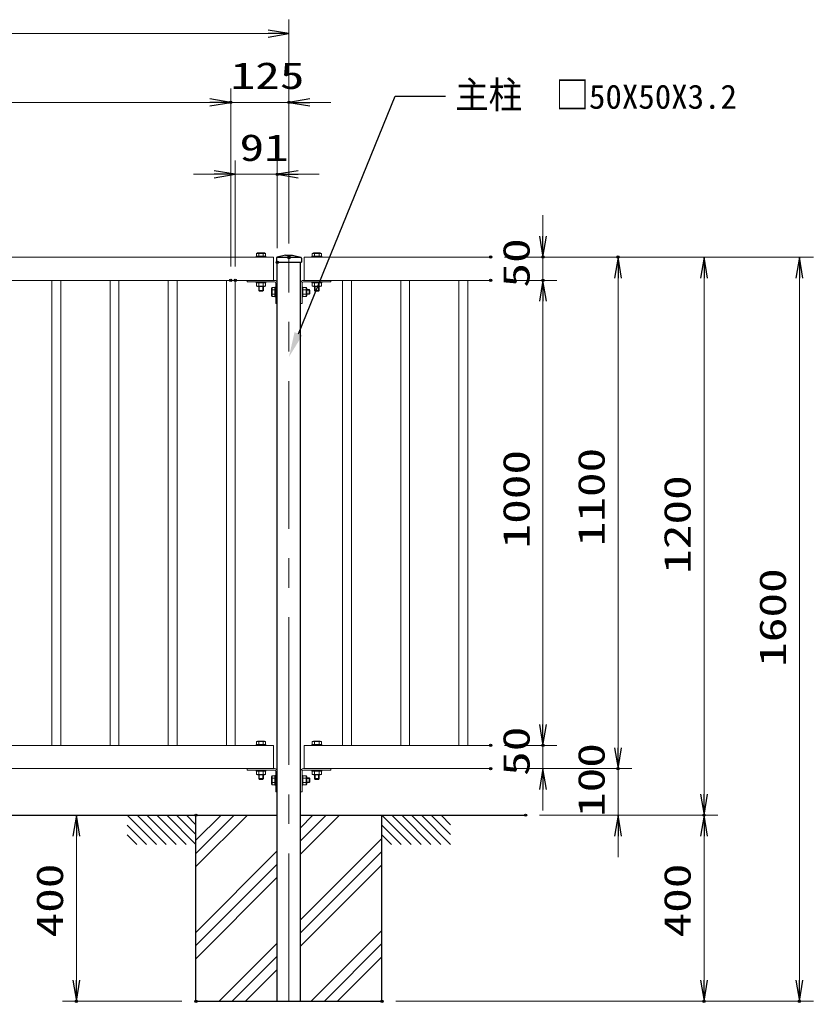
# Model space of a CAD drawing. Units: millimetres, scale not verified. Extents: x -4200 to 4200, y -2970 to 2970.
# Drawn here: x -1902 to -195, y -945 to 1168 of the extents above; entities that cross this region are included whole.
import ezdxf
from ezdxf.enums import TextEntityAlignment as Align

# ---------------------------------------------------------------- set-up
doc = ezdxf.new("R2010")
doc.units = ezdxf.units.MM
doc.header["$LTSCALE"] = 10
doc.header["$PDMODE"] = 32
doc.header["$PDSIZE"] = 5
doc.linetypes.add('USER2', pattern=[1.125, 0.75, -0.125, 0.125, -0.125])
doc.linetypes.add('USER3', pattern=[50.8, 31.75, -6.35, 6.35, -6.35])
for name, color, linetype, lineweight in [('0-1_D-STR-TXT', 7, 'Continuous', 25), ('0-2_D-STR2', 7, 'Continuous', 13), ('0-3_D-STR3', 3, 'Continuous', 13), ('0-4_D-STR1', 1, 'Continuous', 25), ('0-5_D-BMK', 2, 'USER2', 13), ('0-6_D-STR-DIM', 7, 'Continuous', 13), ('0-7_0', 7, 'Continuous', 25), ('0-9_D-STR4', 7, 'Continuous', 25), ('0-A_D-BGD', 7, 'Continuous', 25)]:
    doc.layers.add(name, color=color, linetype=linetype, lineweight=lineweight)
doc.layers.add('0-8_Defpoints', color=8, linetype='Continuous')
doc.styles.add('ＭＳ ゴシック', font='')
doc.styles.add('ＭＳ Ｐゴシック', font='')
doc.styles.get('ＭＳ ゴシック').set_extended_font_data('MS Gothic')
doc.styles.get('ＭＳ Ｐゴシック').set_extended_font_data('MS PGothic')

# ---------------------------------------------------------------- blocks, each defined once
blk = doc.blocks.new('DARROWS')
at = {"layer": '0-7_0'}
blk.add_line((0, 0), (-9.991, 0), dxfattribs=at)
blk.add_lwpolyline([(-10, -1.667), (0, 0), (-10, 1.667)], dxfattribs=at)
blk = doc.blocks.new('MLeader9')
at = {"layer": '0-1_D-STR-TXT'}
blk.add_lwpolyline([(-1302.7, 492.37), (-1094.38, 1003.1), (-986.38, 1003.1)], dxfattribs=at)
blk.add_solid([(-1294.36, 488.97), (-1311.03, 495.77), (-1323.09, 442.37)], dxfattribs=at)
at = {"layer": '0-1_D-STR-TXT', "style": 'ＭＳ Ｐゴシック', "width": 0.9}
blk.add_text('主柱\u3000□', height=58.56, dxfattribs=at).set_placement((-965.53, 959.19), align=Align.BOTTOM_LEFT)
at = {"layer": '0-1_D-STR-TXT', "style": 'ＭＳ ゴシック'}
blk.add_text('50X50X3.2', height=51.95, dxfattribs=at).set_placement((-677.82, 960.46), align=Align.BOTTOM_LEFT)

msp = doc.modelspace()

# ---------------------------------------------------------------- linework, layer by layer
at = {"layer": '0-2_D-STR2'}
for p, q in [((-3290.09, 657.1), (-1356.09, 657.1)), ((-1356.09, 607.1), (-1356.09, 657.1)), ((-1290.09, 657.1), (-889.34, 657.1)), ((-1290.09, 607.1), (-1290.09, 657.1)), ((-3290.09, 607.1), (-1356.09, 607.1)), ((-1832.59, -392.9), (-1832.59, 607.1)), ((-1813.59, -392.9), (-1813.59, 607.1)), ((-1707.59, -392.9), (-1707.59, 607.1)), ((-1688.59, -392.9), (-1688.59, 607.1)), ((-1582.59, -392.9), (-1582.59, 607.1)), ((-1563.59, -392.9), (-1563.59, 607.1)), ((-1457.59, -392.9), (-1457.59, 607.1)), ((-1438.59, -392.9), (-1438.59, 607.1)), ((-1291.09, 607.1), (-889.34, 607.1)), ((-1207.59, -392.9), (-1207.59, 607.1)), ((-1188.59, -392.9), (-1188.59, 607.1)), ((-1082.59, -392.9), (-1082.59, 607.1)), ((-1063.59, -392.9), (-1063.59, 607.1)), ((-957.59, -392.9), (-957.59, 607.1)), ((-938.59, -392.9), (-938.59, 607.1)), ((-3290.09, -392.9), (-1356.09, -392.9)), ((-1356.09, -442.9), (-1356.09, -392.9)), ((-1290.09, -392.9), (-889.34, -392.9)), ((-1290.09, -442.9), (-1290.09, -392.9)), ((-3290.09, -442.9), (-1356.09, -442.9)), ((-1291.09, -442.9), (-889.34, -442.9))]:
    msp.add_line(p, q, dxfattribs=at)
at = {"layer": '0-3_D-STR3'}
for p, q in [((-1393.59, 657.1), (-1393.59, 659.1)), ((-1372.59, 659.1), (-1393.59, 659.1)), ((-1372.59, 657.1), (-1393.59, 657.1)), ((-1392.89, 665.2), (-1392.89, 659.1)), ((-1373.29, 665.2), (-1392.89, 665.2)), ((-1373.29, 659.1), (-1392.89, 659.1)), ((-1375.75, 666.1), (-1390.44, 666.1)), ((-1387.98, 665.2), (-1387.98, 659.1)), ((-1375.75, 666.1), (-1378.2, 666.1)), ((-1378.2, 665.2), (-1378.2, 659.1)), ((-1373.29, 665.2), (-1373.29, 659.1)), ((-1372.59, 657.1), (-1372.59, 659.1)), ((-1273.59, 657.1), (-1273.59, 659.1)), ((-1252.59, 659.1), (-1273.59, 659.1)), ((-1252.59, 657.1), (-1273.59, 657.1)), ((-1272.89, 665.2), (-1272.89, 659.1)), ((-1253.29, 665.2), (-1272.89, 665.2)), ((-1253.29, 659.1), (-1272.89, 659.1)), ((-1255.75, 666.1), (-1270.44, 666.1)), ((-1267.98, 665.2), (-1267.98, 659.1)), ((-1255.75, 666.1), (-1258.2, 666.1)), ((-1258.2, 665.2), (-1258.2, 659.1)), ((-1253.29, 665.2), (-1253.29, 659.1)), ((-1252.59, 657.1), (-1252.59, 659.1)), ((-1413.09, 607.1), (-1354.49, 607.1)), ((-1413.09, 607.1), (-1413.09, 603.9)), ((-1413.09, 603.9), (-1354.49, 603.9)), ((-1393.59, 601.9), (-1393.59, 603.9)), ((-1372.59, 603.9), (-1393.59, 603.9)), ((-1372.59, 601.9), (-1393.59, 601.9)), ((-1373.29, 601.9), (-1392.89, 601.9)), ((-1392.89, 594.79), (-1392.89, 601.9)), ((-1373.29, 594.79), (-1392.89, 594.79)), ((-1375.75, 593.9), (-1390.44, 593.9)), ((-1388.09, 593.9), (-1388.09, 585.6)), ((-1387.98, 594.79), (-1387.98, 601.9)), ((-1386.79, 593.9), (-1386.79, 584.3)), ((-1379.39, 593.9), (-1379.39, 584.3)), ((-1378.2, 594.79), (-1378.2, 601.9)), ((-1375.75, 593.9), (-1378.2, 593.9)), ((-1378.09, 593.9), (-1378.09, 585.6)), ((-1373.29, 594.79), (-1373.29, 601.9)), ((-1372.59, 601.9), (-1372.59, 603.9)), ((-1359.4, 591.9), (-1353.29, 591.9)), ((-1359.4, 572.3), (-1359.4, 591.9)), ((-1351.29, 592.6), (-1353.29, 592.6)), ((-1353.29, 571.6), (-1353.29, 592.6)), ((-1353.29, 572.3), (-1353.29, 591.9)), ((-1351.29, 600.7), (-1351.29, 557.1)), ((-1351.29, 571.6), (-1351.29, 592.6)), ((-1348.09, 600.7), (-1348.09, 557.1)), ((-1298.09, 600.7), (-1298.09, 557.1)), ((-1294.89, 600.7), (-1294.89, 557.1)), ((-1292.89, 592.6), (-1294.89, 592.6)), ((-1294.89, 571.6), (-1294.89, 592.6)), ((-1292.89, 571.6), (-1292.89, 592.6)), ((-1292.89, 572.3), (-1292.89, 591.9)), ((-1285.79, 591.9), (-1292.89, 591.9)), ((-1233.09, 607.1), (-1291.69, 607.1)), ((-1233.09, 603.9), (-1291.69, 603.9)), ((-1285.79, 572.3), (-1285.79, 591.9)), ((-1273.59, 601.9), (-1273.59, 603.9)), ((-1273.59, 603.9), (-1252.59, 603.9)), ((-1273.59, 601.9), (-1252.59, 601.9)), ((-1272.89, 601.9), (-1253.29, 601.9)), ((-1272.89, 594.79), (-1272.89, 601.9)), ((-1272.89, 594.79), (-1253.29, 594.79)), ((-1270.44, 593.9), (-1255.75, 593.9)), ((-1270.44, 593.9), (-1267.98, 593.9)), ((-1268.09, 593.9), (-1268.09, 585.6)), ((-1267.98, 594.79), (-1267.98, 601.9)), ((-1266.79, 593.9), (-1266.79, 584.3)), ((-1259.39, 593.9), (-1259.39, 584.3)), ((-1258.2, 594.79), (-1258.2, 601.9)), ((-1258.09, 593.9), (-1258.09, 585.6)), ((-1253.29, 594.79), (-1253.29, 601.9)), ((-1252.59, 601.9), (-1252.59, 603.9)), ((-1233.09, 607.1), (-1233.09, 603.9)), ((-1378.09, 585.6), (-1388.09, 585.6)), ((-1388.09, 585.6), (-1386.59, 584.1)), ((-1379.59, 584.1), (-1386.59, 584.1)), ((-1378.09, 585.6), (-1379.59, 584.1)), ((-1360.29, 574.75), (-1360.29, 589.44)), ((-1360.29, 574.75), (-1360.29, 577.21)), ((-1359.4, 586.99), (-1353.29, 586.99)), ((-1359.4, 577.21), (-1353.29, 577.21)), ((-1359.4, 572.3), (-1353.29, 572.3)), ((-1351.29, 571.6), (-1353.29, 571.6)), ((-1292.89, 571.6), (-1294.89, 571.6)), ((-1285.79, 586.99), (-1292.89, 586.99)), ((-1285.79, 577.21), (-1292.89, 577.21)), ((-1285.79, 572.3), (-1292.89, 572.3)), ((-1284.89, 574.75), (-1284.89, 589.44)), ((-1284.89, 587.1), (-1279.79, 587.1)), ((-1284.89, 585.8), (-1278.49, 585.8)), ((-1284.89, 578.4), (-1278.49, 578.4)), ((-1284.89, 574.75), (-1284.89, 577.21)), ((-1284.89, 577.1), (-1279.79, 577.1)), ((-1279.79, 577.1), (-1279.79, 587.1)), ((-1279.79, 587.1), (-1278.29, 585.6)), ((-1279.79, 577.1), (-1278.29, 578.6)), ((-1278.29, 578.6), (-1278.29, 585.6)), ((-1258.09, 585.6), (-1268.09, 585.6)), ((-1268.09, 585.6), (-1266.59, 584.1)), ((-1259.59, 584.1), (-1266.59, 584.1)), ((-1258.09, 585.6), (-1259.59, 584.1)), ((-1351.29, 557.1), (-1348.09, 557.1)), ((-1294.89, 557.1), (-1298.09, 557.1)), ((-1393.59, -392.9), (-1393.59, -390.9)), ((-1372.59, -390.9), (-1393.59, -390.9)), ((-1372.59, -392.9), (-1393.59, -392.9)), ((-1392.89, -384.8), (-1392.89, -390.9)), ((-1373.29, -384.8), (-1392.89, -384.8)), ((-1373.29, -390.9), (-1392.89, -390.9)), ((-1375.75, -383.9), (-1390.44, -383.9)), ((-1387.98, -384.8), (-1387.98, -390.9)), ((-1375.75, -383.9), (-1378.2, -383.9)), ((-1378.2, -384.8), (-1378.2, -390.9)), ((-1373.29, -384.8), (-1373.29, -390.9)), ((-1372.59, -392.9), (-1372.59, -390.9)), ((-1273.59, -392.9), (-1273.59, -390.9)), ((-1273.59, -390.9), (-1252.59, -390.9)), ((-1273.59, -392.9), (-1252.59, -392.9)), ((-1272.89, -384.8), (-1272.89, -390.9)), ((-1253.29, -384.8), (-1272.89, -384.8)), ((-1253.29, -390.9), (-1272.89, -390.9)), ((-1255.75, -383.9), (-1270.44, -383.9)), ((-1267.98, -384.8), (-1267.98, -390.9)), ((-1255.75, -383.9), (-1258.2, -383.9)), ((-1258.2, -384.8), (-1258.2, -390.9)), ((-1253.29, -384.8), (-1253.29, -390.9)), ((-1252.59, -392.9), (-1252.59, -390.9)), ((-1413.09, -442.9), (-1354.49, -442.9)), ((-1413.09, -442.9), (-1413.09, -446.1)), ((-1233.09, -442.9), (-1291.69, -442.9)), ((-1233.09, -442.9), (-1233.09, -446.1)), ((-1413.09, -446.1), (-1354.49, -446.1)), ((-1393.59, -448.1), (-1393.59, -446.1)), ((-1372.59, -446.1), (-1393.59, -446.1)), ((-1372.59, -448.1), (-1393.59, -448.1)), ((-1373.29, -448.1), (-1392.89, -448.1)), ((-1392.89, -455.21), (-1392.89, -448.1)), ((-1373.29, -455.21), (-1392.89, -455.21)), ((-1375.75, -456.1), (-1390.44, -456.1)), ((-1388.09, -456.1), (-1388.09, -464.4)), ((-1378.09, -464.4), (-1388.09, -464.4)), ((-1388.09, -464.4), (-1386.59, -465.9)), ((-1387.98, -455.21), (-1387.98, -448.1)), ((-1386.79, -456.1), (-1386.79, -465.7)), ((-1378.09, -464.4), (-1379.59, -465.9)), ((-1379.39, -456.1), (-1379.39, -465.7)), ((-1378.2, -455.21), (-1378.2, -448.1)), ((-1375.75, -456.1), (-1378.2, -456.1)), ((-1378.09, -456.1), (-1378.09, -464.4)), ((-1373.29, -455.21), (-1373.29, -448.1)), ((-1372.59, -448.1), (-1372.59, -446.1)), ((-1360.29, -475.25), (-1360.29, -460.56)), ((-1359.4, -458.1), (-1353.29, -458.1)), ((-1359.4, -477.7), (-1359.4, -458.1)), ((-1359.4, -463.01), (-1353.29, -463.01)), ((-1351.29, -457.4), (-1353.29, -457.4)), ((-1353.29, -478.4), (-1353.29, -457.4)), ((-1353.29, -477.7), (-1353.29, -458.1)), ((-1351.29, -449.3), (-1351.29, -492.9)), ((-1351.29, -478.4), (-1351.29, -457.4)), ((-1348.09, -449.3), (-1348.09, -492.9)), ((-1298.09, -449.3), (-1298.09, -492.9)), ((-1294.89, -449.3), (-1294.89, -492.9)), ((-1292.89, -457.4), (-1294.89, -457.4)), ((-1294.89, -478.4), (-1294.89, -457.4)), ((-1292.89, -478.4), (-1292.89, -457.4)), ((-1292.89, -477.7), (-1292.89, -458.1)), ((-1285.79, -458.1), (-1292.89, -458.1)), ((-1285.79, -463.01), (-1292.89, -463.01)), ((-1233.09, -446.1), (-1291.69, -446.1)), ((-1285.79, -477.7), (-1285.79, -458.1)), ((-1284.89, -475.25), (-1284.89, -460.56)), ((-1284.89, -462.9), (-1279.79, -462.9)), ((-1284.89, -464.2), (-1278.49, -464.2)), ((-1279.79, -472.9), (-1279.79, -462.9)), ((-1279.79, -462.9), (-1278.29, -464.4)), ((-1278.29, -471.4), (-1278.29, -464.4)), ((-1273.59, -448.1), (-1273.59, -446.1)), ((-1273.59, -446.1), (-1252.59, -446.1)), ((-1273.59, -448.1), (-1252.59, -448.1)), ((-1272.89, -448.1), (-1253.29, -448.1)), ((-1272.89, -455.21), (-1272.89, -448.1)), ((-1272.89, -455.21), (-1253.29, -455.21)), ((-1270.44, -456.1), (-1255.75, -456.1)), ((-1270.44, -456.1), (-1267.98, -456.1)), ((-1268.09, -456.1), (-1268.09, -464.4)), ((-1258.09, -464.4), (-1268.09, -464.4)), ((-1268.09, -464.4), (-1266.59, -465.9)), ((-1267.98, -455.21), (-1267.98, -448.1)), ((-1266.79, -456.1), (-1266.79, -465.7)), ((-1258.09, -464.4), (-1259.59, -465.9)), ((-1259.39, -456.1), (-1259.39, -465.7)), ((-1258.2, -455.21), (-1258.2, -448.1)), ((-1258.09, -456.1), (-1258.09, -464.4)), ((-1253.29, -455.21), (-1253.29, -448.1)), ((-1252.59, -448.1), (-1252.59, -446.1)), ((-1379.59, -465.9), (-1386.59, -465.9)), ((-1360.29, -475.25), (-1360.29, -472.79)), ((-1359.4, -472.79), (-1353.29, -472.79)), ((-1359.4, -477.7), (-1353.29, -477.7)), ((-1351.29, -478.4), (-1353.29, -478.4)), ((-1292.89, -478.4), (-1294.89, -478.4)), ((-1285.79, -472.79), (-1292.89, -472.79)), ((-1285.79, -477.7), (-1292.89, -477.7)), ((-1284.89, -471.6), (-1278.49, -471.6)), ((-1284.89, -475.25), (-1284.89, -472.79)), ((-1284.89, -472.9), (-1279.79, -472.9)), ((-1279.79, -472.9), (-1278.29, -471.4)), ((-1259.59, -465.9), (-1266.59, -465.9)), ((-1351.29, -492.9), (-1348.09, -492.9)), ((-1294.89, -492.9), (-1298.09, -492.9))]:
    msp.add_line(p, q, dxfattribs=at)
for centre, radius, start, end in [((-1390.44, 662.29), 3.81, 49.92558, 130.07442), ((-1383.09, 652.28), 13.82, 69.26918, 110.73082), ((-1375.75, 662.29), 3.81, 49.92558, 130.07442), ((-1270.44, 662.29), 3.81, 49.92558, 130.07442), ((-1263.09, 652.28), 13.82, 69.26918, 110.73082), ((-1255.75, 662.29), 3.81, 49.92558, 130.07442), ((-1390.44, 597.71), 3.81, 229.92558, 310.07442), ((-1383.09, 607.72), 13.82, 249.26918, 290.73082), ((-1375.75, 597.71), 3.81, 229.92558, 310.07442), ((-1356.48, 589.44), 3.81, 139.92558, 220.07442), ((-1354.49, 600.7), 6.4, 0, 90), ((-1354.49, 600.7), 3.2, 0, 90), ((-1291.69, 600.7), 6.4, 90, 180), ((-1291.69, 600.7), 3.2, 90, 180), ((-1288.7, 589.44), 3.81, 319.92558, 40.07442), ((-1270.44, 597.71), 3.81, 229.92558, 310.07442), ((-1263.09, 607.72), 13.82, 249.26918, 290.73082), ((-1255.75, 597.71), 3.81, 229.92558, 310.07442), ((-1346.47, 582.1), 13.82, 159.26918, 200.73082), ((-1356.48, 574.75), 3.81, 139.92558, 220.07442), ((-1298.71, 582.1), 13.82, 339.26918, 20.73082), ((-1288.7, 574.75), 3.81, 319.92558, 40.07442), ((-1390.44, -387.71), 3.81, 49.92558, 130.07442), ((-1383.09, -397.72), 13.82, 69.26918, 110.73082), ((-1375.75, -387.71), 3.81, 49.92558, 130.07442), ((-1270.44, -387.71), 3.81, 49.92558, 130.07442), ((-1263.09, -397.72), 13.82, 69.26918, 110.73082), ((-1255.75, -387.71), 3.81, 49.92558, 130.07442), ((-1354.49, -449.3), 6.4, 0, 90), ((-1291.69, -449.3), 6.4, 90, 180), ((-1390.44, -452.29), 3.81, 229.92558, 310.07442), ((-1383.09, -442.28), 13.82, 249.26918, 290.73082), ((-1375.75, -452.29), 3.81, 229.92558, 310.07442), ((-1356.48, -460.56), 3.81, 139.92558, 220.07442), ((-1346.47, -467.9), 13.82, 159.26918, 200.73082), ((-1354.49, -449.3), 3.2, 0, 90), ((-1291.69, -449.3), 3.2, 90, 180), ((-1288.7, -460.56), 3.81, 319.92558, 40.07442), ((-1298.71, -467.9), 13.82, 339.26918, 20.73082), ((-1270.44, -452.29), 3.81, 229.92558, 310.07442), ((-1263.09, -442.28), 13.82, 249.26918, 290.73082), ((-1255.75, -452.29), 3.81, 229.92558, 310.07442), ((-1356.48, -475.25), 3.81, 139.92558, 220.07442), ((-1288.7, -475.25), 3.81, 319.92558, 40.07442)]:
    msp.add_arc(centre, radius, start, end, dxfattribs=at)
at = {"layer": '0-4_D-STR1'}
for p, q in [((-1349.94, 655.1), (-1350.09, 646.1)), ((-1330.59, 661.1), (-1348.38, 657.01)), ((-1348.09, 657.1), (-1298.09, 657.1)), ((-1348.09, 657.1), (-1298.09, 657.1)), ((-1330.59, 661.1), (-1315.59, 661.1)), ((-1315.59, 661.1), (-1297.8, 657.01)), ((-1296.25, 655.1), (-1296.09, 646.1)), ((-1350.09, 646.1), (-1296.09, 646.1)), ((-1348.09, -942.9), (-1348.09, 646.1)), ((-1298.09, -942.9), (-1298.09, 646.1)), ((-1348.09, -942.9), (-1298.09, -942.9))]:
    msp.add_line(p, q, dxfattribs=at)
for centre, start, end in [((-1347.94, 655.06), 102.93782, 179), ((-1298.25, 655.06), 1, 77.06218)]:
    msp.add_arc(centre, 2, start, end, dxfattribs=at)
at = {"layer": '0-5_D-BMK', "linetype": 'USER3'}
msp.add_line((-1323.09, -942.9), (-1323.09, 662.1), dxfattribs=at)
at = {"layer": '0-6_D-STR-DIM'}
for p, q in [((-1323.09, 687.1), (-1323.09, 1167.69)), ((-1368.09, 1137.69), (-3278.09, 1137.69)), ((-1448.09, 637.1), (-1448.09, 1019.88)), ((-1448.09, 637.1), (-1448.09, 1019.88)), ((-1323.09, 686.1), (-1323.09, 1019.88)), ((-3153.09, 989.88), (-1493.09, 989.88)), ((-1493.09, 989.88), (-1538.09, 989.88)), ((-1448.09, 989.88), (-1323.09, 989.88)), ((-1278.09, 989.88), (-1233.09, 989.88)), ((-1438.59, 637.1), (-1438.59, 865.16)), ((-1348.09, 676.1), (-1348.09, 865.16)), ((-1483.59, 835.16), (-1528.59, 835.16)), ((-1438.59, 835.16), (-1348.09, 835.16)), ((-1303.09, 835.16), (-1258.09, 835.16)), ((-776.85, 702.1), (-776.85, 747.1)), ((-859.34, 657.1), (-585.47, 657.1)), ((-859.34, 657.1), (-400.55, 657.1)), ((-859.34, 657.1), (-195.46, 657.1)), ((-859.34, 657.1), (-746.85, 657.1)), ((-776.85, 607.1), (-776.85, 657.1)), ((-859.34, 607.1), (-746.85, 607.1)), ((-859.34, 607.1), (-746.85, 607.1)), ((-615.47, -397.9), (-615.47, 612.1)), ((-430.55, 612.1), (-430.55, -497.9)), ((-225.46, 612.1), (-225.46, -897.9)), ((-776.85, -347.9), (-776.85, 562.1)), ((-776.85, 562.1), (-776.85, 517.1)), ((-776.85, -347.9), (-776.85, -302.9)), ((-615.47, -397.9), (-615.47, -352.9)), ((-859.34, -392.9), (-746.85, -392.9)), ((-859.34, -392.9), (-746.85, -392.9)), ((-776.85, -442.9), (-776.85, -392.9)), ((-859.34, -442.9), (-585.47, -442.9)), ((-859.34, -442.9), (-585.47, -442.9)), ((-859.34, -442.9), (-746.85, -442.9)), ((-615.47, -542.9), (-615.47, -442.9)), ((-776.85, -487.9), (-776.85, -532.9)), ((-1553.09, -542.9), (-1809.96, -542.9)), ((-784.34, -542.9), (-400.55, -542.9)), ((-784.34, -542.9), (-585.47, -542.9)), ((-784.34, -542.9), (-400.55, -542.9)), ((-1779.96, -587.9), (-1779.96, -897.9)), ((-615.47, -587.9), (-615.47, -632.9)), ((-430.55, -587.9), (-430.55, -897.9)), ((-1553.09, -942.9), (-1809.96, -942.9)), ((-1093.09, -942.9), (-400.55, -942.9)), ((-1093.09, -942.9), (-195.46, -942.9))]:
    msp.add_line(p, q, dxfattribs=at)
at = {"layer": '0-8_Defpoints'}
for p in [(-1448.09, 989.88), (-1323.09, 989.88), (-1348.09, 835.16), (-1323.09, 657.1), (-1323.09, 656.1), (-889.34, 657.1), (-776.85, 657.1), (-615.47, 657.1), (-1348.09, 646.1), (-1448.09, 607.1), (-1438.59, 607.1), (-889.34, 607.1), (-776.85, 607.1), (-889.34, -392.9), (-776.85, -392.9), (-889.34, -442.9), (-615.47, -442.9), (-1523.09, -542.9), (-814.34, -542.9), (-430.55, -542.9), (-1779.96, -942.9), (-1523.09, -942.9), (-1123.09, -942.9), (-1123.09, -942.9), (-430.55, -942.9), (-225.46, -942.9)]:
    msp.add_point(p, dxfattribs=at)
at = {"layer": '0-9_D-STR4'}
for p, q in [((-1523.09, -542.9), (-1348.09, -542.9)), ((-1523.09, -942.9), (-1523.09, -542.9)), ((-1523.09, -625.21), (-1440.79, -542.9)), ((-1523.09, -653.49), (-1412.5, -542.9)), ((-1523.09, -596.92), (-1469.07, -542.9)), ((-1298.09, -542.9), (-1123.09, -542.9)), ((-1298.09, -598.2), (-1242.8, -542.9)), ((-1298.09, -626.48), (-1214.51, -542.9)), ((-1298.09, -569.91), (-1272.09, -543.91)), ((-1298.09, -767.9), (-1123.09, -592.9)), ((-1523.09, -794.91), (-1348.09, -619.91)), ((-1298.09, -796.19), (-1123.09, -621.19)), ((-1523.09, -823.2), (-1348.09, -648.2)), ((-1298.09, -824.47), (-1123.09, -649.47)), ((-1523.09, -851.48), (-1348.09, -676.48)), ((-1275.1, -942.9), (-1123.09, -790.89)), ((-1473.09, -942.9), (-1348.09, -817.9)), ((-1246.82, -942.9), (-1123.09, -819.18)), ((-1444.81, -942.9), (-1348.09, -846.19)), ((-1218.53, -942.9), (-1123.09, -847.46)), ((-1416.52, -942.9), (-1348.09, -874.47))]:
    msp.add_line(p, q, dxfattribs=at)
msp.add_lwpolyline([(-1523.09, -942.9), (-1123.09, -942.9), (-1123.09, -542.9)], dxfattribs=at)
at = {"layer": '0-A_D-BGD'}
for p, q in [((-3123.09, -542.9), (-1523.09, -542.9)), ((-1670.82, -542.9), (-1607.95, -605.77)), ((-1649.6, -542.9), (-1586.73, -605.77)), ((-1628.39, -542.9), (-1565.52, -605.77)), ((-1607.18, -542.9), (-1544.31, -605.77)), ((-1585.96, -542.9), (-1523.09, -605.77)), ((-1564.75, -542.9), (-1523.09, -584.56)), ((-1543.54, -542.9), (-1523.09, -563.35)), ((-1123.09, -542.9), (-814.34, -542.9)), ((-1123.09, -542.9), (-1060.22, -605.77)), ((-1101.88, -542.9), (-1039.01, -605.77)), ((-1080.67, -542.9), (-1017.79, -605.77)), ((-1059.45, -542.9), (-996.58, -605.77)), ((-1038.24, -542.9), (-975.37, -605.77)), ((-1017.03, -542.9), (-975.37, -584.56)), ((-995.81, -542.9), (-975.37, -563.35)), ((-1670.82, -564.12), (-1629.16, -605.77)), ((-1123.09, -564.12), (-1081.43, -605.77)), ((-1670.82, -585.33), (-1650.37, -605.77)), ((-1123.09, -585.33), (-1102.65, -605.77))]:
    msp.add_line(p, q, dxfattribs=at)

# ---------------------------------------------------------------- block references
at = {"layer": '0-1_D-STR-TXT'}
msp.add_blockref('MLeader9', (0, 0), dxfattribs=at)
at = {"layer": '0-6_D-STR-DIM', "xscale": 4.5, "yscale": 4.5}
for p in [(-1323.09, 1137.69), (-1448.09, 989.88), (-1448.09, 989.88), (-1438.59, 835.16)]:
    msp.add_blockref('DARROWS', p, dxfattribs=at)
for p, rotation in [((-1323.09, 989.88), 180), ((-1348.09, 835.16), 180), ((-776.85, 657.1), 270), ((-615.47, 657.1), 90), ((-430.55, 657.1), 90), ((-225.46, 657.1), 90), ((-776.85, 607.1), 90), ((-776.85, 607.1), 90), ((-776.85, -392.9), 270), ((-776.85, -392.9), 270), ((-615.47, -442.9), 270), ((-615.47, -442.9), 270), ((-776.85, -442.9), 90), ((-430.55, -542.9), 270), ((-1779.96, -542.9), 90), ((-615.47, -542.9), 90), ((-430.55, -542.9), 90), ((-1779.96, -942.9), 270), ((-430.55, -942.9), 270), ((-225.46, -942.9), 270)]:
    msp.add_blockref('DARROWS', p, dxfattribs=dict(at, rotation=rotation))

# ---------------------------------------------------------------- texts
at = {"layer": '0-6_D-STR-DIM', "style": 'ＭＳ ゴシック', "width": 1.35}
for s, p in [('125', (-1448.59, 1001.28)), ('91', (-1429.34, 846.56))]:
    msp.add_text(s, height=57.7, dxfattribs=at).set_placement(p, align=Align.BOTTOM_LEFT)
for s, p in [('50', (-788.25, 591.6)), ('1000', (-788.25, 30.6)), ('1100', (-626.87, 35.1)), ('1200', (-441.95, -23.9)), ('1600', (-236.86, -223.9)), ('50', (-788.25, -458.4)), ('100', (-626.87, -546.9)), ('400', (-1791.36, -805.9)), ('400', (-441.95, -805.9))]:
    msp.add_text(s, height=57.7, rotation=90, dxfattribs=at).set_placement(p, align=Align.BOTTOM_LEFT)

doc.saveas('drawing.dxf')
